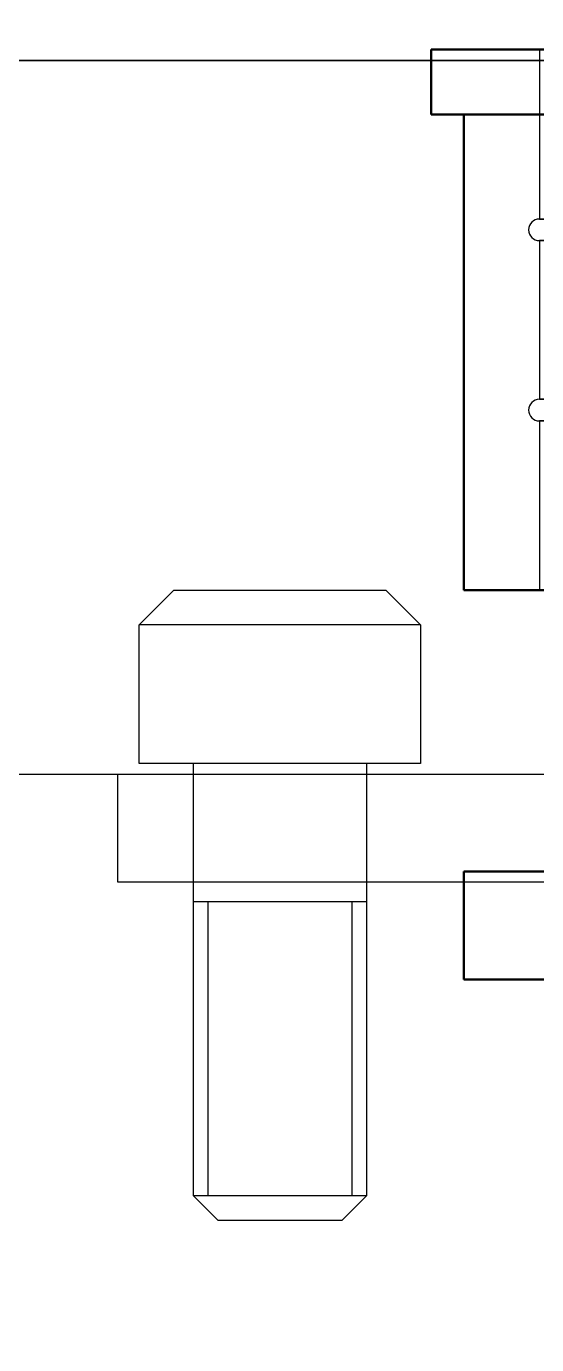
# Model space of a CAD drawing. Header units: millimetres. Extents: x 7017 to 8664, y 4331 to 5546.
# Drawn here: x 7771.1 to 7794.7, y 4623.3 to 4684.3 of the extents above; entities that cross this region are included whole.
import ezdxf

# ---------------------------------------------------------------- set-up
doc = ezdxf.new("R2010")
doc.units = ezdxf.units.MM
doc.linetypes.add('DASHED2', pattern=[0])
for name, color, linetype in [('LP', 8, 'Continuous'), ('msm_DashLine', 8, 'DASHED2'), ('PH', 71, 'Continuous'), ('PS', 13, 'Continuous'), ('PS2_O', 7, 'Continuous'), ('PS_P', 2, 'Continuous'), ('UP', 12, 'Continuous')]:
    doc.layers.add(name, color=color, linetype=linetype)
doc.layers.add('msm_OutLine', color=7, linetype='Continuous', lineweight=50)

# ---------------------------------------------------------------- blocks, each defined once
blk = doc.blocks.new('A$C341205500')
at = {"layer": 'msm_OutLine', "color": 100}
for p, q in [((-2.34337167058e-05, 21.00001023713685), (31.99997656628329, 21.00001023713685)), ((-2.34337167058e-05, 16.00001023713685), (-2.34337167058e-05, 21.00001023713685)), ((31.99997656628329, 16.00001023713685), (-2.34337167058e-05, 16.00001023713685))]:
    blk.add_line(p, q, dxfattribs=at)
blk = doc.blocks.new('A$C4C4A49080')
at = {"layer": 'msm_DashLine'}
for p, q in [((4.999981972345267, 25.00000256494604), (4.999981972345267, 17.16666907266699)), ((29.99998197234527, 17.16666907266699), (29.99998197234527, 25.00000256494604)), ((29.99998197234527, 17.16666923161301), (4.999981972345267, 17.16666923161301)), ((4.999981972345267, 17.16666923161301), (29.99998197234527, 17.16666923161301)), ((4.999981972345267, 16.16666931108557), (4.999981972345267, 8.833335818806518)), ((4.999981972345267, 16.16666923161301), (29.99998197234527, 16.16666923161301)), ((29.99998197234527, 16.16666923161301), (4.999981972345267, 16.16666923161301)), ((29.99998197234527, 8.833335818806518), (29.99998197234527, 16.16666931108557)), ((29.99998197234527, 8.833335898279984), (4.999981972345267, 8.833335898279984)), ((4.999981972345267, 8.833335898279984), (29.99998197234527, 8.833335898279984)), ((4.999981972345267, 7.833336057225097), (4.999981972345267, 2.564946044e-06)), ((4.999981972345267, 7.833335898279984), (29.99998197234527, 7.833335898279984)), ((29.99998197234527, 7.833335898279984), (4.999981972345267, 7.833335898279984)), ((29.99998197234527, 2.564946044e-06), (29.99998197234527, 7.833336057225097))]:
    blk.add_line(p, q, dxfattribs=at)
for centre, start, end in [((4.999981972345267, 16.66666923161301), 90, 270), ((29.99998197234527, 16.66666923161301), 270, 90), ((4.999981972345267, 8.333335898279984), 90, 270), ((29.99998197234527, 8.333335898279984), 270, 90)]:
    blk.add_arc(centre, 0.5, start, end, dxfattribs=at)
at = {"layer": 'msm_OutLine', "color": 100}
for p, q in [((-1.80276547326e-05, 25.00000256494604), (34.99998197234527, 25.00000256494604)), ((-1.80276547326e-05, 22.00000256494604), (-1.80276547326e-05, 25.00000256494604)), ((34.99998197234527, 25.00000256494604), (34.99998197234527, 22.00000256494604)), ((34.99998197234527, 22.00000256494604), (-1.80276547326e-05, 22.00000256494604)), ((1.499981972345267, 2.564946044e-06), (1.499981972345267, 22.00000256494604)), ((33.49998197234527, 22.00000256494604), (33.49998197234527, 2.564946044e-06)), ((16.98337701042692, 20.90000256494659), (17.01617223200446, 20.53925512746082)), ((17.22018895278597, 19.25585107944516), (17.47729906162931, 20.18505603420817)), ((17.86070887306778, 20.14220434941217), (17.62389693070872, 19.21751009830587)), ((16.00455431535011, 19.47010950346976), (16.00455431535011, 19.93471198086536)), ((18.65233736609298, 19.54228076210438), (18.65233736609298, 19.99335112848439)), ((18.99515084455197, 19.97530831385575), (18.99515084455197, 19.56483428043521)), ((18.13360644473505, 18.69426847329123), (18.10654222275116, 19.05963547004922)), ((17.19989078629806, 18.37069666079788), (17.76372874429217, 18.37069666079788)), ((17.71411100398836, 17.97826544203599), (17.24950852660186, 17.97826544203599)), ((16.00455431535011, 16.68820419415715), (16.00455431535011, 17.17987089352664)), ((16.3473677938091, 17.11221033856418), (16.3473677938091, 16.75586474912052)), ((18.66586947708493, 16.77841826742133), (18.66586947708493, 17.10318893124986)), ((18.99515084455197, 17.21595652284486), (18.99515084455197, 16.71977911980321)), ((17.18635867530611, 16.07474849584833), (17.18635867530611, 16.92276078469149)), ((17.18635867530611, 16.92276078469149), (17.5291721537651, 16.92276078469149)), ((17.5291721537651, 16.92276078469149), (17.5291721537651, 15.70036009174601)), ((16.64507423563191, 16.07474849584833), (17.18635867530611, 16.07474849584833)), ((18.13360644473869, 15.74546712837855), (18.03888166779507, 16.09279131050698)), ((16.05417205565391, 13.93507638825213), (16.05417205565391, 15.43332643484064)), ((16.05417205565391, 15.43332643484064), (18.94553310424817, 15.43332643484064)), ((17.5291721537651, 15.70036009174601), (16.45562468174467, 15.70036009174601)), ((18.94553310424817, 15.43332643484064), (18.94553310424817, 14.07611088708472)), ((17.3893403401853, 15.04991662340581), (16.3969855341129, 15.04991662340581)), ((16.3969855341129, 15.04991662340581), (16.3969855341129, 14.08272571647831)), ((17.3893403401853, 14.09174712380354), (17.3893403401853, 15.04991662340581)), ((18.60271962578918, 15.04991662340581), (17.73215381864429, 15.04991662340581)), ((17.73215381864429, 15.04991662340581), (17.73215381864429, 14.15500704269652)), ((18.60271962578918, 14.14598563536947), (18.60271962578918, 15.04991662340581)), ((16.05417205565391, 12.65015768634748), (16.05417205565391, 13.03356749779414)), ((16.05417205565391, 13.03356749779414), (18.94553310424817, 13.03356749779414)), ((18.94553310424817, 13.03356749779414), (18.94553310424817, 12.65015768634748)), ((17.41640456216919, 12.65015768634748), (16.05417205565391, 12.65015768634748)), ((17.41640456216919, 11.15260406990819), (17.41640456216919, 12.65015768634748)), ((18.94553310424817, 12.65015768634748), (17.75921804062818, 12.65015768634748)), ((17.75921804062818, 12.65015768634748), (17.75921804062818, 11.15260406990819)), ((16.05417205565391, 10.76919425849064), (16.05417205565391, 11.15260406990819)), ((16.05417205565391, 11.15260406990819), (17.41640456216919, 11.15260406990819)), ((17.75921804062818, 11.15260406990819), (18.94553310424817, 11.15260406990819)), ((18.94553310424817, 11.15260406990819), (18.94553310424817, 10.76919425849064)), ((18.94553310424817, 10.76919425849064), (16.05417205565391, 10.76919425849064)), ((16.05417205565391, 8.625707877377863), (16.05417205565391, 10.5427569345602)), ((16.55937086601625, 10.37586089899287), (17.38031893285734, 9.487252277192965)), ((18.08849940809523, 10.10972938281884), (18.12458503740709, 10.47509637960138)), ((16.95180208477905, 9.487252277195694), (16.3969855341129, 10.05109023518889)), ((16.3969855341129, 10.05109023518889), (16.3969855341129, 8.625707877377863)), ((18.95906521524012, 9.89309137978853), (18.95906521524012, 9.238650391730516)), ((16.3969855341129, 8.625707877377863), (16.05417205565391, 8.625707877377863)), ((16.80442647920427, 8.434002971659538), (16.83903449318314, 8.060236420707042)), ((17.37580822919335, 8.037682902388042), (17.42091526583317, 8.37147497352089)), ((17.42091526583317, 8.37147497352089), (18.90944747493631, 8.091811346354916)), ((18.5711447001413, 7.80763701552678), (17.79079296627606, 7.96551164376433)), ((18.90944747493631, 8.091811346354916), (18.90944747493631, 6.652896877554667)), ((16.00455431535011, 7.185159909899085), (16.00455431535011, 7.771551386214014)), ((18.5711447001413, 6.652896877554667), (18.5711447001413, 7.80763701552678)), ((16.78941675287933, 6.891964171743894), (17.20440148996204, 6.891964171743894)), ((17.30814767423362, 6.517575767635208), (16.77137393822341, 6.517575767635208)), ((17.21567824912199, 5.23434276054104), (17.21567824912199, 6.325933047232866)), ((17.21567824912199, 6.325933047232866), (17.57202383857293, 6.325933047232866)), ((17.57202383857293, 6.325933047232866), (17.57202383857293, 5.23434276054104)), ((18.90944747493631, 6.652896877554667), (18.5711447001413, 6.652896877554667)), ((16.05417205565391, 3.208134674689063), (16.05417205565391, 5.125183731871402)), ((16.55937086601625, 4.958287696304069), (17.38031893285734, 4.069679074504165)), ((17.57202383857293, 5.23434276054104), (17.21567824912199, 5.23434276054104)), ((18.08849940809523, 4.692156180130041), (18.12458503740709, 5.057523176912582)), ((16.95180208477905, 4.069679074506894), (16.3969855341129, 4.633517032500095)), ((16.3969855341129, 4.633517032500095), (16.3969855341129, 3.208134674689063)), ((18.95906521524012, 4.47551817709973), (18.95906521524012, 3.821077189041716)), ((16.3969855341129, 3.208134674689063), (16.05417205565391, 3.208134674689063)), ((16.80442647920427, 3.016429768970738), (16.83903449318314, 2.642663218018242)), ((17.37580822919335, 2.620109699699242), (17.42091526583317, 2.95390177083209)), ((17.42091526583317, 2.95390177083209), (18.90944747493631, 2.674238143667026)), ((18.5711447001413, 2.39006381283798), (17.79079296627606, 2.54793844107644)), ((18.90944747493631, 2.674238143667026), (18.90944747493631, 1.235323674865867)), ((16.00455431535011, 1.767586707210285), (16.00455431535011, 2.353978183525214)), ((18.5711447001413, 1.235323674865867), (18.5711447001413, 2.39006381283798)), ((16.78941675287933, 1.474390969055094), (17.20440148996204, 1.474390969055094)), ((18.90944747493631, 1.235323674865867), (18.5711447001413, 1.235323674865867)), ((17.30814767423362, 1.100002564946408), (16.77137393822341, 1.100002564946408)), ((33.49998197234527, 2.564946044e-06), (1.499981972345267, 2.564946044e-06))]:
    blk.add_line(p, q, dxfattribs=at)
for points in [[(16.00455431535011, 19.93471198086536), (16.0072020895168, 20.08021058553459), (16.03693085636405, 20.23410804920786), (16.10021901909568, 20.38221511758366), (16.19006871991951, 20.50968994383129), (16.39629934710683, 20.71604209287761), (16.52684962346029, 20.80763338614452), (16.67856172583561, 20.87097175464169), (16.8356994783062, 20.89937123406798), (16.98337701042692, 20.90000256494659)], [(17.47729906163295, 20.18505603420908), (17.4958564049557, 20.27160290055508), (17.52721956146343, 20.35706827460035), (17.57140808286931, 20.43706947926876), (17.62568930755151, 20.50767074913074), (17.76712388598389, 20.64910218467867), (17.86988144907082, 20.72100290812978), (17.9893374803396, 20.77045316745807), (18.11277965286354, 20.7922271080397), (18.34433793234348, 20.7922271080397), (18.46788094164731, 20.77037890372867), (18.58732295227674, 20.72085528158095), (18.69005328013736, 20.64891588217415), (18.85361417145759, 20.48521780097872), (18.92542648053495, 20.38258601799316), (18.97488495983634, 20.26322111180707), (18.99669498272124, 20.13976876077868), (18.99669498272124, 20.01434922581211), (18.99654367784387, 20.004652896474), (18.99623772877749, 19.99490953459826), (18.99577424033487, 19.98512573208609), (18.99515084455197, 19.97530831385575)], [(17.01617223200446, 20.53925512745991), (16.9153207151503, 20.53807165450326), (16.80833988743689, 20.51802613634482), (16.70525504610123, 20.47449510645401), (16.61645328839222, 20.41199496888385), (16.47343472564171, 20.26891614151646), (16.41014029141297, 20.17846867524077), (16.36656418463463, 20.07329005950123), (16.34718300138775, 19.96356649873724), (16.34735425865074, 19.86073825200401), (16.34735726221334, 19.85983602139277), (16.3473617727941, 19.85893327472695), (16.3473677938091, 19.85803001858858)], [(18.65233736609298, 19.9933511284853), (18.65260176346419, 19.99799941975834), (18.65279846798876, 20.00263245203769), (18.65292842756389, 20.0072476380974), (18.65299276831502, 20.01184247678702), (18.65299276831502, 20.07763694632195), (18.64145645189274, 20.14292584403665), (18.61528975293913, 20.20606054865129), (18.57728612969368, 20.26034484333741), (18.49076338598388, 20.34686758704538), (18.43646004226684, 20.38486620239928), (18.37333501264584, 20.41101409929524), (18.3080658545332, 20.42254228695583), (18.18570176306821, 20.42254228695583), (18.12044250768668, 20.41102819427215), (18.05729748951489, 20.38488606288502), (18.00297673078967, 20.34687751131787), (17.93384742500348, 20.27774820552986), (17.9098816268197, 20.24796879561291), (17.88920009271169, 20.21467716971711), (17.87271171835891, 20.17905134192461), (17.86070887306778, 20.14220434941217)], [(16.3473677938091, 19.85803001858858), (16.34204916450835, 19.82510473531238), (16.33811151094051, 19.79219753957477), (16.33553951753129, 19.75945545342256), (16.33428818982065, 19.72702731007212), (16.33428818982065, 19.6188006050852), (16.34139686865092, 19.54005522993884), (16.35660971055768, 19.46054331244341), (16.37984987236996, 19.38261656501618), (16.41051764510485, 19.30772417157004)], [(18.10654222275116, 19.05963547004922), (18.19018921336101, 19.06638957488394), (18.27640611314928, 19.08789720371988), (18.35746496375214, 19.12569234303919), (18.42924112313267, 19.17770969225239), (18.53477549757008, 19.28329674450924), (18.5781780800462, 19.33996250170912), (18.6133412690433, 19.40423843626377), (18.63803902665313, 19.4728943418877), (18.65233736609298, 19.54228076210438)], [(18.99515084455197, 19.56483428043521), (18.99243507661959, 19.43356507000954), (18.96533187074965, 19.29486874531995), (18.90811834044143, 19.16148825666733), (18.82708472091326, 19.0466400473133), (18.64419611089397, 18.86362398572237), (18.53110900206229, 18.78331513083958), (18.40016543493039, 18.72632039102064), (18.26352994438275, 18.69831067807809), (18.13360644473505, 18.69426847329123)], [(17.62389693070872, 19.21751009830678), (17.60173601294082, 19.13200752177727), (17.56784032926589, 19.04843104038446), (17.52248128109568, 18.97027831906507), (17.46817790938076, 18.90095605122951), (17.32125722993806, 18.7540467736635), (17.2111168883348, 18.67698087723784), (17.0830749280467, 18.62397456919825), (16.95075573137365, 18.60063356117462), (16.70254040439977, 18.60063356117462), (16.57011415935267, 18.62405341319391), (16.44208707606595, 18.67713760382503), (16.33197564919828, 18.75424456233941), (16.15664911998101, 18.92970697937653), (16.07966717481031, 19.03972363416051), (16.0266489794958, 19.16767623723899), (16.0032689619693, 19.30001068401907), (16.0032689619693, 19.43323622690787), (16.00339518620967, 19.4423995775096), (16.0036500946735, 19.4516028133412), (16.00403585949971, 19.46084111664368), (16.00455431535011, 19.47010950346976)], [(16.41051764510485, 19.30772417157004), (16.4204185600538, 19.25962258744676), (16.43753445229231, 19.21202432740392), (16.46191279255436, 19.16746332049297), (16.49200848493274, 19.12818273292396), (16.5698761550193, 19.05031506284104), (16.62610855522144, 19.010965267963), (16.69147830686052, 18.98388648363652), (16.75906915043379, 18.97194788170418), (16.88578871269783, 18.97194788170418), (16.95336993124511, 18.98387277714119), (17.01875912295145, 19.01094595968607), (17.07500845408867, 19.05030541680298), (17.14569316169582, 19.12099012441195), (17.16973963303462, 19.15065911785587), (17.19066888406087, 19.18375600140098), (17.20757945953301, 19.21915233071468), (17.22018895278597, 19.25585107944516)], [(16.00455431535011, 17.17987089352664), (16.02188353758538, 17.35851410176838), (16.07018027705635, 17.54149796369802), (16.15307297749314, 17.71476267069556), (16.26300404643189, 17.86519906722879), (16.51010175198826, 18.11234729891112), (16.66178786270029, 18.22305900382889), (16.83608670800095, 18.30595408264253), (17.02029510480133, 18.35396018541815), (17.19989078629806, 18.37069666079788)], [(17.76372874429217, 18.37069666079788), (17.95039475731028, 18.35856052218332), (18.14396583319467, 18.31298692336077), (18.32823112723418, 18.22859320508724), (18.48770221576342, 18.11370928618271), (18.73482751322808, 17.86653320312143), (18.8406232935813, 17.72385693596243), (18.92208249543546, 17.56061391375442), (18.97290301039902, 17.3872290513018), (18.99515084455197, 17.21595652284486)], [(17.24950852660186, 17.97826544203599), (17.11317918963323, 17.97303458019178), (16.97022210809155, 17.94281069771932), (16.83334159099832, 17.88250142717789), (16.715207752477, 17.79843610892294), (16.53019768175, 17.61339084063729), (16.45015312963369, 17.50301430829404), (16.3908956508858, 17.37597485849983), (16.35766814652015, 17.24205720912141), (16.3473677938091, 17.11221033856418)], [(18.66586947708493, 17.10318893124986), (18.65180649900503, 17.23352559989962), (18.61542257547262, 17.36650917864881), (18.55442839884563, 17.49220446874551), (18.47412034775698, 17.60156086011466), (18.33374115229526, 17.7419400555782), (18.27689758919951, 17.78955376456997), (18.21428694815404, 17.83246086647523), (18.08049333610688, 17.90587015198525), (17.93492820520987, 17.95229987412404), (17.86015995272101, 17.9681963843741), (17.78626478137448, 17.97656372937035), (17.71411100398836, 17.97826544203599)], [(16.45562468174467, 15.7003600917451), (16.37827282344369, 15.79523041003358), (16.30640240294815, 15.89718299393462), (16.2415244847034, 16.00526169646855), (16.18459174261443, 16.11837989560081), (16.0998772849307, 16.32274461528777), (16.06831855771816, 16.41261475230567), (16.04186208632746, 16.50395033370569), (16.02062779530752, 16.596041072361), (16.00455431535011, 16.68820419415715)], [(16.3473677938091, 16.75586474912052), (16.36627806627439, 16.60864623517409), (16.40635296545588, 16.45978877616562), (16.46878747211304, 16.31739462987389), (16.55074656898796, 16.18756569652032), (16.64507423563191, 16.07474849584833)], [(18.03888166779507, 16.09279131050698), (18.13151093713532, 16.10569192836192), (18.22499310026251, 16.13386759324021), (18.31202496064725, 16.17769473653971), (18.38988397557478, 16.2355875638259), (18.52604287030044, 16.3717999657265), (18.59032894324992, 16.46165443711106), (18.63682033839723, 16.56616601414225), (18.66075050975269, 16.67423264909758), (18.66586947708493, 16.77841826742315)], [(18.99515084455197, 16.71977911980321), (18.98892221062852, 16.57099866415319), (18.95550248014479, 16.41522158303724), (18.88954354413727, 16.26626112284703), (18.79785567886574, 16.13756499055762), (18.60770945519107, 15.94731713278179), (18.50390627033266, 15.86910061832987), (18.38563493008041, 15.80734919139377), (18.2595865242838, 15.76638450418341), (18.13360644473505, 15.74546712837764)], [(16.3969855341129, 14.08272571647831), (16.4053237280641, 14.01825292980902), (16.42442606259283, 13.95296485416566), (16.4550840643933, 13.8914823661753), (16.49492180053494, 13.83775284634248), (16.5924836628401, 13.74019098404005), (16.65930188845232, 13.69343164424663), (16.73698058832815, 13.66125120613833), (16.81730255938601, 13.64706224418933), (16.96789381884082, 13.64706224418933), (17.04820361313978, 13.66123385957508), (17.12590691427613, 13.69340721170374), (17.19274656357447, 13.74017877813731), (17.29157908719571, 13.83901130175946), (17.3324061678868, 13.89453039734872), (17.36338668989265, 13.9581860367698), (17.38200644636527, 14.02560737157455), (17.3893403401853, 14.09174712380354)], [(18.94553310424817, 14.07611088708381), (18.94133290962782, 13.97342640228817), (18.91835445627657, 13.86586635265212), (18.87287880970689, 13.76307002560134), (18.80959306703153, 13.67411392354188), (18.66224410381983, 13.52664449895838), (18.56713800661237, 13.46004632095628), (18.45656225879429, 13.41420250412193), (18.3421955483318, 13.39397960152201), (18.12783403931462, 13.39397960152201), (18.01355450779374, 13.41413830055899), (17.90296663176196, 13.45991869483805), (17.80783699569656, 13.52648343383407), (17.69889437674283, 13.63542751188288), (17.66751846249826, 13.67226337241846), (17.63882352211658, 13.71253726357463), (17.61363352796252, 13.75550981608012), (17.59232200506085, 13.80045170849007)], [(17.73215381864429, 14.15500704269652), (17.73908919420501, 14.0977193984636), (17.75568307321737, 14.0395325890413), (17.78274070492262, 13.98466941115021), (17.81812479119253, 13.93676223528291), (17.90434524223383, 13.85053166285525), (17.96307052654083, 13.80943560035121), (18.03133969801274, 13.7811675472276), (18.1018980820736, 13.76871629150082), (18.23422147234305, 13.76871629150082), (18.30481002781744, 13.78118976720179), (18.37307499282542, 13.80947976313837), (18.43179214443444, 13.85058740338536), (18.51672907899047, 13.93557261014394), (18.55110049239374, 13.98169278613932), (18.57753807356494, 14.03407881921885), (18.59482074214611, 14.09041707675806), (18.60271962578918, 14.14598563536947)], [(17.59232200506085, 13.80045170849007), (17.56898266739518, 13.72813184068764), (17.53683782806547, 13.65820517043085), (17.49629918456776, 13.5928085670057), (17.44931319964962, 13.53435512928718), (17.31421871989369, 13.39926960234698), (17.20829623841928, 13.32515403876914), (17.08515741618976, 13.27417610274279), (16.95790283587121, 13.2517274011625), (16.71919504474135, 13.2517274011625), (16.59184322132933, 13.2742477249285), (16.46871791818194, 13.32529640613484), (16.36282169566039, 13.39944927329725), (16.20926811924437, 13.5531163518217), (16.14697439453448, 13.63684109071528), (16.09918872421258, 13.73197012930359), (16.06812573515344, 13.83428674195693), (16.05417205565391, 13.93507638825213)], [(16.05417205565391, 10.5427569345602), (16.15784537572472, 10.53918307622644), (16.2655698698145, 10.52126377240802), (16.37110719269913, 10.48683814907054), (16.47077033380629, 10.43695571947865), (16.55937086601625, 10.37586089899287)], [(18.12458503740709, 10.47509637960138), (18.25970164970931, 10.47293381483541), (18.40272966211705, 10.44556412776001), (18.53887350446166, 10.38731048909995), (18.65896509965751, 10.30336947799879), (18.80519223916053, 10.15703803342876), (18.85320427177794, 10.09875720559103), (18.89582409217837, 10.03413380943766), (18.93126055177345, 9.965038331478354), (18.95906521524012, 9.89309137978853)], [(17.88551774321968, 9.054224725453423), (17.93238572840346, 9.030864094760545), (17.98220710819078, 9.012895433091217), (18.03379423346632, 9.00108353421183), (18.08508548755708, 8.995627606803282), (18.21856869044859, 8.995627606803282), (18.30828361759995, 9.011483926180517), (18.39503831183538, 9.047440763551094), (18.46965690707657, 9.099683219355029), (18.58849311432641, 9.218588521894162), (18.64067103607158, 9.293155695836504), (18.67659602269123, 9.379870413677963), (18.69243437881232, 9.469540964406406), (18.69243437881232, 9.637742716518005), (18.6765837393832, 9.727445786700628), (18.64063263764183, 9.814187860347374), (18.58841872790435, 9.88877150380813), (18.50445410808607, 9.972736123629147), (18.47732517174882, 9.996047374511363), (18.44778554062941, 10.01752014093654), (18.41630138905748, 10.03660480509461), (18.38335514796927, 10.05302635541557)], [(18.38335514796927, 10.05302635541557), (18.33650420763661, 10.07637849055664), (18.28669662462198, 10.09434526730092), (18.23511499616507, 10.1061617782243), (18.18381348765251, 10.11162347488789), (18.12535999128158, 10.11162347488789), (18.11621790345453, 10.11143892669588), (18.10701995127238, 10.11106448892224), (18.09777678295723, 10.11049574168374), (18.08849940809523, 10.10972938281884)], [(17.70057889299642, 8.75200757996845), (17.60907453101026, 8.81830826958867), (17.52084834166453, 8.88781977760027), (17.43619967020277, 8.960173895281514), (17.3553914084041, 9.034914631440188), (17.20949857109008, 9.180487111583716), (17.14192903141156, 9.252676291517673), (17.07624421921719, 9.327990450134166), (17.01277576998473, 9.40625096520489), (16.95180208477905, 9.487252277195694)], [(17.38031893285734, 9.487252277191146), (17.40458338786266, 9.457641677449828), (17.42944904786782, 9.428815803510588), (17.45485730640576, 9.400810378547249), (17.4807432394482, 9.373656103194662), (17.57278596816104, 9.281666025167397), (17.64399572198818, 9.218519034869132), (17.72029660422413, 9.159019929063106), (17.80104582418062, 9.104053113230293), (17.88551774321968, 9.054224725453423)], [(18.95906521524012, 9.238650391730516), (18.93488186817194, 9.15608184111079), (18.90005338389892, 9.075897266799984), (18.85496043291641, 9.000959704692832), (18.80199834362429, 8.934196655951382), (18.65403976085145, 8.786128738674961), (18.54038808221594, 8.706543601818339), (18.40827545026696, 8.651718638694547), (18.27155628380206, 8.62757845402848), (18.05444280790471, 8.62757845402848), (17.96139869237959, 8.639202067024598), (17.86876550097077, 8.664579050821885), (17.78063450695481, 8.703153997043955), (17.70057889299642, 8.75200757996845)], [(16.00455431535011, 7.771551386214014), (16.02298753857758, 7.867040012443795), (16.05601913018108, 7.961843477430193), (16.10385285380107, 8.050660910334955), (16.1634024447194, 8.128806973059), (16.31562175038925, 8.281148805307566), (16.42434511668034, 8.357398761345394), (16.5507153049366, 8.409987458370779), (16.68153010918832, 8.433597718758392), (16.80442647920427, 8.434002971659538)], [(16.83903449318314, 8.060236420707042), (16.75506147218039, 8.056089035265359), (16.66741034553706, 8.036692566903184), (16.58375348606205, 7.999303618492377), (16.51132358214454, 7.947476466883927), (16.39031089379569, 7.826463778535981), (16.33537079338203, 7.747986698418572), (16.29754176284769, 7.656715644840915), (16.28086280770003, 7.56232775927765), (16.28086280770003, 7.385340274989176), (16.29752859914879, 7.290987237883201), (16.33532964413826, 7.199745498273842), (16.39023117986653, 7.121286066639186), (16.50435130376354, 7.007098365917045), (16.56686462429207, 6.960622475234231), (16.6378970310252, 6.925083024387277), (16.71427694771046, 6.902112003935144), (16.78941675287933, 6.891964171743894)], [(17.20440148996204, 6.891964171743894), (17.27354233689402, 6.907192097968618), (17.3417266647848, 6.932554552877264), (17.40554354349661, 6.968032857118487), (17.46190174391813, 7.011465406748357), (17.5755910828484, 7.125147593734255), (17.63362747561405, 7.208070746530211), (17.67345165967345, 7.304527371811673), (17.69116501433018, 7.404155326855289), (17.69116501433018, 7.591042877856125), (17.67356575476515, 7.690712261592125), (17.63363209113595, 7.787120256200069), (17.57560002828541, 7.870041426187527), (17.48650409922993, 7.95913735524482), (17.46143611419757, 7.981183543216503), (17.43443868006943, 8.001851687376075), (17.40579006020562, 8.020762653166457), (17.37580822919335, 8.037682902388042)], [(17.79079296627606, 7.96551164376433), (17.86941376588948, 7.87144886322767), (17.93532173163476, 7.759927965283168), (17.979620255388, 7.636157531701429), (17.99947607855574, 7.509789909893698), (17.99947607855574, 7.255311284091476), (17.97402107734888, 7.11118023900417), (17.9162675204534, 6.97177256984196), (17.83234408444332, 6.851869781246023), (17.66967640376242, 6.689226857337417), (17.59054109713907, 6.627858846110939), (17.50126570485008, 6.577441317123885), (17.40546091822762, 6.54047225450995), (17.30814767422999, 6.517575767635208)], [(16.77137393822341, 6.517575767635208), (16.65301417183582, 6.533145977427012), (16.53327308243752, 6.568431093618528), (16.42162743428344, 6.624223946755592), (16.32200831022419, 6.697981040673767), (16.17659460120558, 6.84349879727506), (16.11759598924255, 6.91833966946524), (16.06796670761469, 7.002535832948524), (16.03004824690652, 7.092663578662723), (16.00455431535011, 7.185159909899994)], [(16.05417205565391, 5.125183731871402), (16.15784415864982, 5.121609915492627), (16.26557066227542, 5.1036908759379), (16.37110954310265, 5.069264441311134), (16.47077364864163, 5.01938023103412), (16.55937086601625, 4.958287696304069)], [(18.12458503740709, 5.057523176912582), (18.25970164970931, 5.055360612146615), (18.40272966211705, 5.027990925071208), (18.53887350446166, 4.969737286409327), (18.65896509965751, 4.885796275309986), (18.80519223916053, 4.739464830739962), (18.85320427177794, 4.681184002903137), (18.89582409217837, 4.616560606749772), (18.93126055177345, 4.547465128789554), (18.95906521524012, 4.47551817709973)], [(17.88551774321968, 3.636651522764623), (17.93238572840346, 3.613290892071745), (17.98220710819078, 3.595322230403326), (18.03379423346632, 3.58351033152303), (18.08508548755708, 3.578054404114482), (18.21856869044859, 3.578054404114482), (18.30828361759995, 3.593910723491717), (18.39503831183538, 3.629867560862294), (18.46965690707657, 3.682110016666229), (18.58849311432641, 3.801015319205362), (18.64067103607158, 3.875582493147704), (18.67659602269123, 3.962297210989163), (18.69243437881232, 4.051967761717606), (18.69243437881232, 4.220136914596878), (18.67659602269123, 4.309807465324411), (18.64067103607158, 4.396522183165871), (18.58849311432641, 4.471089357108212), (18.50455370411873, 4.555077572456867), (18.47740520797015, 4.57841614699646), (18.44784172999061, 4.599912920754832), (18.4163305682996, 4.619017058459576), (18.38335514795108, 4.635453152736773)], [(18.38335514795108, 4.635453152736773), (18.33650395340737, 4.658805414581366), (18.28669693564734, 4.676771835149339), (18.23511592816794, 4.688588314966182), (18.18381466549181, 4.694050272200002), (18.12535998562817, 4.694050272200002), (18.11621789535275, 4.69386572377789), (18.10701994355259, 4.693491285800519), (18.09777677806778, 4.69292253859112), (18.08849940809523, 4.692156180130041)], [(17.70057889299642, 3.334434377279649), (17.60907453101026, 3.40073506689987), (17.52084834166453, 3.470246574911471), (17.43619967020641, 3.542600692590895), (17.3553914084041, 3.617341428751388), (17.20949857109008, 3.762913908894916), (17.14192903141156, 3.835103088829783), (17.07624421926812, 3.910417247524492), (17.01277576998473, 3.98867776251609), (16.95180208477905, 4.069679074506894)], [(17.38031893285734, 4.069679074503256), (17.40451294276136, 4.040154440909646), (17.42930439157135, 4.011410325317229), (17.45463511586422, 3.983482150730197), (17.48044070637843, 3.956400364911133), (17.5724563737931, 3.864384697497371), (17.64373368499582, 3.801149872871065), (17.72011329118686, 3.741571360996204), (17.80095059773885, 3.686536082817838), (17.88551774321968, 3.636651522764623)], [(18.95906521524012, 3.821077189041716), (18.93488186817194, 3.73850863842199), (18.90005338389892, 3.658324064111184), (18.85496043291641, 3.583386502004032), (18.80199834362429, 3.516623453263492), (18.65403976085145, 3.368555535986161), (18.54038808221594, 3.288970399129539), (18.40827545026696, 3.234145436005747), (18.27155628380206, 3.21000525133968), (18.05444280790471, 3.21000525133968), (17.96139869237959, 3.221628864335798), (17.86876550097077, 3.247005848133085), (17.78063450695481, 3.285580794355155), (17.70057889299642, 3.334434377279649)], [(16.00455431535011, 2.353978183525214), (16.02298753857758, 2.449466809754995), (16.05601913018108, 2.544270274741393), (16.1038893733712, 2.633042753755944), (16.1634024447194, 2.711233770371109), (16.31562175038925, 2.863575602618766), (16.42434511668034, 2.939825558656594), (16.55071530493296, 2.992414255676522), (16.68153010918832, 3.016024516069592), (16.80442647920427, 3.016429768970738)], [(16.83903449318314, 2.642663218018242), (16.75506147218039, 2.638515832576559), (16.66741034553706, 2.619119364214384), (16.58375348606205, 2.581730415803577), (16.51132358214454, 2.529903264195127), (16.39031089379569, 2.408890575847181), (16.33537079338203, 2.330413495729772), (16.29754176284769, 2.239142442152115), (16.28086280770003, 2.14475455658885), (16.28086280770003, 1.967767072300376), (16.29752859914879, 1.873414035194401), (16.33532964413826, 1.782172295585042), (16.39023117986653, 1.703712863950386), (16.50435130376354, 1.589525163228245), (16.56686462429207, 1.543049272545431), (16.6378970310252, 1.507509821698477), (16.71427694771046, 1.484538801246345), (16.78941675287933, 1.474390969055094)], [(17.20440148996204, 1.474390969055094), (17.27354233689402, 1.489618895279818), (17.3417266647848, 1.514981350188464), (17.40554354349661, 1.550459654429687), (17.46190174391813, 1.593892204059557), (17.5755910828484, 1.707574391045455), (17.63362747561405, 1.790497543841411), (17.67345165967345, 1.886954169122873), (17.69116501433018, 1.986582124166489), (17.69116501433018, 2.173469675167325), (17.67356575476515, 2.273139058903325), (17.63363209113595, 2.369547053511269), (17.57560002828541, 2.452468223498727), (17.48650409922993, 2.54156415255602), (17.46143611419757, 2.563610340528612), (17.43443868006943, 2.584278484687275), (17.40579006020562, 2.603189450477657), (17.37580822919335, 2.620109699699242)], [(17.79079296627606, 2.54793844107644), (17.86941376588948, 2.45387566053887), (17.93532173163476, 2.342354762595278), (17.979620255388, 2.218584329012629), (17.99947607855574, 2.092216707205807), (17.99947607855574, 1.837751785478758), (17.97402624003007, 1.69363441879068), (17.91628366731311, 1.554238263089246), (17.83237537771129, 1.434342410773752), (17.66972022720802, 1.271687260269573), (17.59057727985419, 1.210305963899373), (17.50129142063088, 1.159877950343798), (17.40547396441616, 1.122902121413063), (17.30814767422999, 1.100002564946408)], [(16.77137393822341, 1.100002564946408), (16.65301417183582, 1.115572774738212), (16.53327308243752, 1.150857890929728), (16.42162743428344, 1.206650744064973), (16.32200831022419, 1.280407837984967), (16.17659460120558, 1.425925594586261), (16.11759598924255, 1.50076646677735), (16.06796670776748, 1.584962629597612), (16.03004824690652, 1.675090375973923), (16.00455431535011, 1.767586707211194)]]:
    blk.add_spline(points, degree=3, dxfattribs=at)

msp = doc.modelspace()

# ---------------------------------------------------------------- linework, layer by layer
at = {"layer": 'PH'}
msp.add_lwpolyline([(7238.760156231427, 4682.686132670632), (7238.760156231427, 4649.686132670632), (8088.760156231427, 4649.686132670632), (8088.760156231427, 4682.686132670632)], close=True, dxfattribs=at)
at = {"layer": 'PS'}
msp.add_lwpolyline([(7308.660156231392, 4649.686132670632), (8018.860156231403, 4649.686132670632), (8018.860156231403, 4616.686132670632), (7308.660156231392, 4616.686132670603)], close=True, dxfattribs=at)
at = {"layer": 'PS2_O'}
for p, q in [((7789.354189733491, 4656.586132670632), (7776.354189733491, 4656.586132670632)), ((7786.854189733491, 4650.186132670632), (7778.854189733491, 4650.186132670632)), ((7786.854189733491, 4643.786132670632), (7778.854189733491, 4643.786132670632)), ((7779.520856400159, 4643.786132670632), (7779.520856400159, 4630.186132670632)), ((7786.187523066823, 4643.786132670632), (7786.187523066823, 4630.186132670632)), ((7786.854189733491, 4630.186132670632), (7778.854189733491, 4630.186132670632))]:
    msp.add_line(p, q, dxfattribs=at)
msp.add_lwpolyline([(7787.754189733492, 4658.186132670632), (7789.354189733491, 4656.586132670632), (7789.354189733491, 4650.186132670632), (7786.854189733491, 4650.186132670632), (7786.854189733491, 4630.186132670632), (7785.711332590632, 4629.043275527775), (7779.997046876349, 4629.043275527775), (7778.854189733491, 4630.186132670632), (7778.854189733491, 4650.186132670632), (7776.354189733491, 4650.186132670632), (7776.354189733491, 4656.586132670632), (7777.954189733489, 4658.186132670632)], close=True, dxfattribs=at)
at = {"layer": 'PS_P'}
msp.add_lwpolyline([(7775.354189733491, 4649.686132670632), (7839.354189733491, 4649.686132670632), (7839.354189733491, 4644.686132670632), (7775.354189733491, 4644.686132670632)], close=True, dxfattribs=at)
at = {"layer": 'UP'}
msp.add_lwpolyline([(7138.760156231427, 4730.686132670632), (7138.760156231427, 4682.686132670632), (8188.760156231427, 4682.686132670632), (8188.760156231427, 4730.686132670632)], close=True, dxfattribs=at)

# ---------------------------------------------------------------- block references
at = {"layer": 'LP'}
msp.add_blockref('A$C341205500', (7791.354213167207, 4624.186122433495), dxfattribs=at)
at = {"layer": 'PS2_O'}
msp.add_blockref('A$C4C4A49080', (7789.854207761146, 4658.186130105686), dxfattribs=at)

doc.saveas('drawing.dxf')
